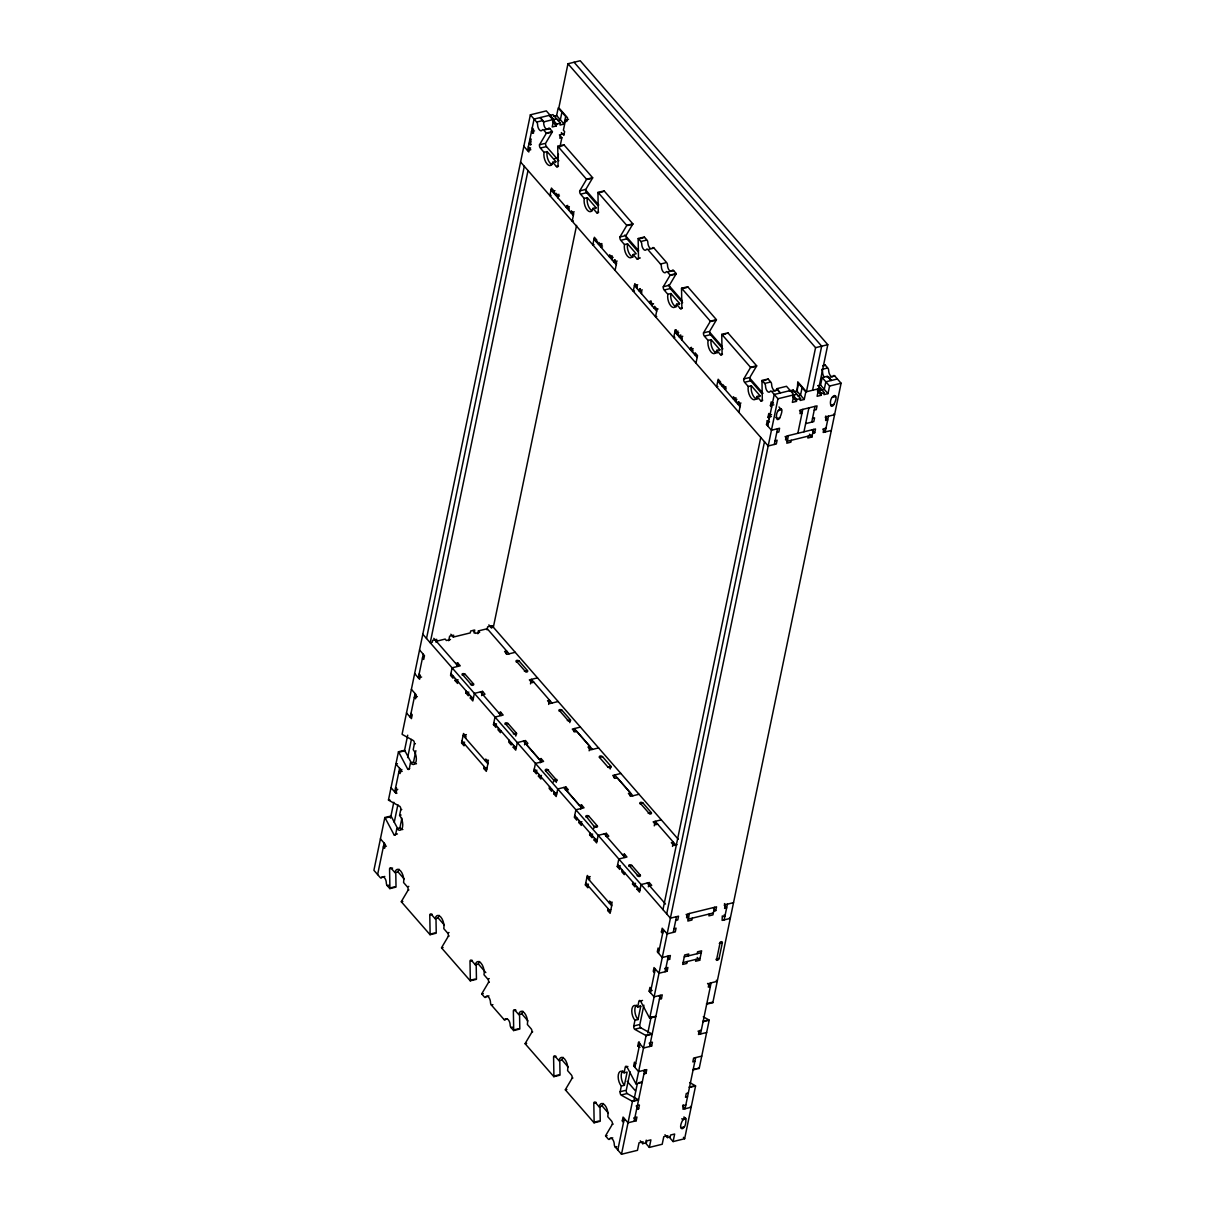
<?xml version="1.0" encoding="UTF-8"?>
<svg xmlns="http://www.w3.org/2000/svg" width="1215" height="1215" viewBox="0 0 1215 1215"><rect width="100%" height="100%" fill="white"/><g stroke="black" fill="none" stroke-linecap="round" stroke-linejoin="round"><path stroke-width="1.5" d="M722.333 942.749L722.348 942.491A1.807 1.139 -41.1 0 0 720.206 942.141L716.455 960.26A1.807 1.139 -41.1 0 0 718.991 958.756L722.333 942.749L719.28 943.493M830.756 405.203L831.197 406.22A1.807 1.139 -41.1 0 0 833.733 404.717C841.22 390.273 828.235 395.118 830.756 405.203L833.809 404.443M397.928 829.07L391.291 816.51A2.415 1.2 76.2 0 0 390.941 816.04L384.836 817.528L373.901 870.32L380.234 877.579A2.415 1.2 76.2 0 0 381.662 877.655A4.83 2.4 76.2 0 1 384.517 877.807A4.83 2.4 76.2 0 1 386.324 883.016A2.415 1.2 76.2 0 0 387.236 885.614L389.848 888.605L395.953 887.102A2.415 1.2 76.2 0 0 396.014 886.494L395.771 872.537M384.836 817.528A2.415 1.2 76.2 0 1 385.17 818.014L394.04 834.766A2.415 1.2 76.2 0 0 395.665 834.295L396.834 828.63A8.459 4.192 76.2 0 0 402.545 826.99A8.459 4.192 76.2 0 0 399.583 815.402L400.753 809.737A2.415 1.2 76.2 0 0 399.902 806.426L388.83 800.321A2.415 1.2 76.2 0 1 388.466 800.002L398.459 751.766L404.565 750.278A2.415 1.2 76.2 0 1 404.899 750.749L411.551 763.309M564.094 124.052L556.622 115.531L558.186 107.983L565.658 116.488L564.094 124.052L560.009 125.054L560.404 123.155L552.947 114.65L549.21 115.562L556.667 124.082L556.288 125.965L552.202 126.968L553.767 119.404L546.31 110.899L530.363 114.817L402.089 734.24A2.415 1.2 76.2 0 0 402.454 734.559L413.525 740.664A2.415 1.2 76.2 0 1 414.361 743.975L413.191 749.64A8.459 4.192 76.2 0 1 416.153 761.228A8.459 4.192 76.2 0 1 410.457 762.868L409.288 768.533A2.415 1.2 76.2 0 1 407.648 769.004L398.793 752.252A2.415 1.2 76.2 0 0 398.459 751.766M377.622 874.587L384.137 843.104M394.723 791.952L399.614 768.336M410.214 717.184L415.105 693.583M423.245 654.232L418.355 677.833L421.62 677.028M426.511 638.482L524.303 166.303M390.516 818.09L393.797 802.264M404.306 751.538L407.693 735.181M396.986 793.122L395.969 793.365L396.758 789.598L395.513 788.171L396.53 787.928M397.427 763.703L395.908 764.083L400.859 769.763L400.069 773.53L398.839 772.117L402.226 771.282M528.343 146.772L529.573 148.2L528.798 151.981L523.847 146.301M531.319 144.479L530.287 144.737L531.077 140.955L529.831 139.543L531.365 139.163M533.719 132.845L532.702 133.088L533.491 129.306L532.246 127.894M528.009 170.556L430.231 642.75L432.267 642.249L432.646 640.351L436.732 639.363L436.094 642.386M394.237 822.342L397.867 804.77M407.648 757.613L411.399 739.449M396.834 828.63L399.887 827.871L401.907 818.181M410.457 762.868L413.51 762.109L415.879 750.657M448.684 640.715L449.626 636.189L453.696 635.187L453.301 637.07L470.281 632.909L470.661 631.025L474.746 630.023L474.108 633.045M820.626 388.466L817.847 389.149L821.568 393.417L821.173 395.3L817.103 396.303L827.795 344.68L580.193 60.75L567.967 63.757L558.839 107.816L567.511 117.764L566.722 121.53L565.491 120.118L568.544 119.374M561.938 112.236L560.343 119.799L557.624 120.467M558.46 154.229L557.7 157.889L554.389 158.694M559.978 146.893L561.862 137.735L559.386 134.895M565.491 120.118L563.395 130.187L564.641 131.615L563.851 135.381L561.376 132.556M453.392 676.33L453.013 678.213L450.537 675.388L452.102 667.825L460.242 665.82L457.766 662.98L455.731 663.481M551.109 195.342L549.879 195.63L551.443 188.082L553.919 190.922L553.539 192.805L554.556 192.562M457.174 665.82L457.766 662.98M457.933 681.539L457.554 683.422L455.078 680.582L455.458 678.699M558.065 198.015L558.46 196.131L555.984 193.291L555.589 195.175L558.991 194.339M468.671 693.841L468.276 695.724L465.801 692.884L466.195 691.001M477.829 633.744L478.421 630.904L487.245 628.732M567.739 205.335L566.327 207.476L569.379 206.732M568.802 210.316L569.197 208.433L566.722 205.593M482.963 694.722L484.998 694.221L482.522 691.381L474.382 693.385L472.817 700.933L470.342 698.093L470.737 696.21M464.434 743.899L464.039 745.797L461.563 742.957L463.522 733.511L465.998 736.351L465.603 738.234M487.018 629.871L487.64 626.849L491.711 625.846L491.316 627.745L493.351 627.244L576.578 225.413M481.641 695.633L482.522 691.381M506.063 653.807L506.64 650.982L504.605 651.483L507.08 654.323L515.236 652.318M488.46 760.195L485.408 760.955L485.803 759.071L488.278 761.896L486.319 771.343L483.843 768.503L484.238 766.619M496.312 725.552L495.933 727.436L493.457 724.596L495.021 717.047L503.162 715.043L500.686 712.203L498.651 712.704M500.094 715.028L500.686 712.203M498.378 727.906L497.983 729.805L500.459 732.645L500.853 730.747M601.911 243.562L598.509 244.382L598.904 242.499L601.379 245.339L600.985 247.222L602.519 246.858M509.115 740.208L508.72 742.107L511.196 744.947L511.591 743.048M611.722 259.524L612.117 257.641L609.626 254.801L609.247 256.699L612.299 255.94M675.722 920.438L677.757 919.937L678.547 916.156L670.407 918.16L535.435 763.415L543.591 761.41L541.115 758.585L539.08 759.071L525.882 743.929L527.918 743.428L525.442 740.588L517.301 742.593L515.737 750.141L513.262 747.316L513.656 745.418M515.768 736.077L516.39 733.055L507.946 723.396A1.807 1.093 11.7 0 0 505 723.274L514.811 734.513A1.807 1.093 11.7 0 0 516.542 733.253L513.337 733.799M615.185 259.752L613.788 261.893L617.174 261.058M615.079 270.398L616.643 262.85L614.167 260.01M530.469 683.908L531.395 679.367L552.035 703.029M524.561 744.841L525.442 740.588M536.757 771.92L536.362 773.803L533.886 770.963L535.451 763.415L422.79 634.23M548.679 704.442L549.56 700.189L547.525 700.691L550 703.531L558.141 701.526M636.888 288.395L637.283 286.512L634.807 283.672L633.243 291.22L634.458 290.932M540.235 762.823L541.115 758.585M541.298 777.129L540.903 779.012L538.427 776.172L538.822 774.289M640.366 288.623L638.953 290.765L642.355 289.929M641.429 293.605L641.824 291.706L639.348 288.881M549.544 786.591L549.165 788.474L551.64 791.314L552.035 789.431M651.088 300.925L649.691 303.067L651.21 302.687M553.372 782.065L553.767 780.182L545.368 770.507A1.807 1.093 11.7 0 1 547.099 769.247L556.91 780.486A1.807 1.093 11.7 0 1 553.964 780.364L556.835 779.423L556.212 782.445M652.166 305.907L652.546 304.023L650.071 301.183M577.201 818.303L576.806 820.186L574.331 817.346L575.895 809.782L584.051 807.793L581.575 804.953L579.525 805.454L566.312 790.312L568.347 789.811L565.871 786.971L557.731 788.975L556.181 796.524L553.706 793.684L554.086 791.8M569.774 722.621L570.367 719.796L561.907 710.137A1.807 1.093 11.7 0 0 558.976 710.016L568.772 721.27A1.807 1.093 11.7 0 0 570.503 719.994L567.299 720.541M655.25 308.018L654.217 308.276L654.612 306.377L657.087 309.217L655.523 316.781L656.753 316.477M573.693 731.612L574.315 728.59L592.48 749.412M565.279 789.811L565.871 786.971M676.269 329.797L675.251 330.04L673.687 337.603L674.902 337.299M589.138 750.809L590.019 746.572L576.791 731.43L574.756 731.931L572.28 729.091L580.436 727.086M675.251 330.04L677.727 332.88L677.332 334.778L678.35 334.52M580.694 809.205L581.575 804.953M581.742 823.497L581.347 825.395L578.872 822.555L579.266 820.657M680.81 335.006L679.398 337.132L682.784 336.297M681.873 339.972L682.268 338.089L679.793 335.249M592.464 835.799L592.085 837.697L589.609 834.857L589.989 832.958M691.532 347.308L690.12 349.434L693.188 348.69M593.831 828.433L594.226 826.549L585.888 816.024A1.807 1.093 11.7 0 1 588.835 816.146L597.416 826.003A1.807 1.093 11.7 0 1 595.684 827.263L594.226 826.549L597.279 825.79M692.596 352.274L692.99 350.391L690.515 347.551M606.771 836.679L608.806 836.178L606.331 833.338L598.175 835.343L596.611 842.891L594.135 840.051L594.53 838.168M588.227 885.872L587.832 887.755L585.357 884.915L587.316 875.468L589.791 878.308L589.396 880.207M610.219 769.004L610.796 766.164L602.367 756.505A1.823 1.093 11.7 0 0 599.36 757.249L607.956 767.105A1.807 1.093 11.7 0 0 610.963 766.361L607.743 766.923M695.967 363.148L697.531 355.6L695.056 352.76L694.661 354.643L695.679 354.4M614.137 777.98L614.76 774.957L632.924 795.779M605.738 836.178L606.331 833.338M629.856 795.779L630.448 792.939L617.25 777.797L615.215 778.299L612.74 775.459L620.88 773.454M612.269 902.168L609.216 902.912L609.596 901.029L612.071 903.869L610.127 913.316L607.652 910.475L608.032 908.577M620.121 867.51L619.726 869.393L617.25 866.553L618.815 859.005L626.955 857L624.48 854.16L622.444 854.661M623.903 857L624.48 854.16M622.186 869.879L621.791 871.763L624.267 874.603L624.662 872.719M723.335 386.097L722.318 386.355L722.712 384.456L725.188 387.296L724.793 389.195L726.312 388.815M635.384 885.021L634.989 886.904L632.514 884.064L632.909 882.181M736.093 397.913L733.04 398.657L733.435 396.773L735.91 399.614L735.515 401.497L736.533 401.239M649.691 885.902L651.726 885.401L649.25 882.561L641.095 884.55L639.53 892.114L637.055 889.274L637.45 887.39M738.993 401.725L737.581 403.866L740.983 403.031M738.887 412.371L740.451 404.808L737.976 401.968M654.262 825.866L655.204 821.34L675.844 845.002M648.37 886.798L649.25 882.561M622.019 1094.776L627.107 1093.53L638.179 1099.636A2.415 1.2 76.2 0 1 638.543 1099.955L632.438 1101.458A2.415 1.2 76.2 0 0 632.073 1101.139L621.002 1095.034A2.415 1.2 76.2 0 1 620.151 1091.723L621.336 1086.058A8.459 4.192 76.2 0 1 618.374 1074.47A8.459 4.192 76.2 0 1 624.07 1072.83L627.122 1072.086L624.389 1085.299L621.336 1086.058M624.07 1072.83L625.239 1067.165A2.415 1.2 76.2 0 1 626.864 1066.694L635.734 1083.446A2.415 1.2 76.2 0 0 636.068 1083.932L642.173 1082.428A2.415 1.2 76.2 0 1 641.839 1081.942L638.452 1082.778M635.642 1029.014L640.73 1027.769L651.802 1033.874A2.415 1.2 76.2 0 1 652.166 1034.193L646.061 1035.696A2.415 1.2 76.2 0 0 645.681 1035.377L634.625 1029.272A2.415 1.2 76.2 0 1 633.774 1025.961L634.944 1020.296A8.459 4.192 76.2 0 1 631.982 1008.708A8.459 4.192 76.2 0 1 637.693 1007.068L640.745 1006.324L638.012 1019.537L634.944 1020.296M637.693 1007.068L638.862 1001.403A2.415 1.2 76.2 0 1 640.487 1000.932L649.357 1017.684A2.415 1.2 76.2 0 0 649.691 1018.17L655.796 1016.666A2.415 1.2 76.2 0 1 655.538 1016.317L651.392 1017.183M672.487 846.415L673.368 842.162L671.333 842.663L673.809 845.503L677.059 844.698M662.965 909.64L760.757 437.446M630.084 1071.797L626.272 1090.22A2.415 1.2 76.2 0 0 627.107 1093.53M643.874 1005.17L639.88 1024.458A2.415 1.2 76.2 0 0 640.73 1027.769M623.523 1122.296L622.293 1120.868L623.067 1117.086L628.018 1122.766L636.174 1120.777L636.949 1116.995L634.913 1117.496M643.95 1073.893L645.985 1073.392L646.76 1069.61L638.619 1071.615L633.668 1065.935L634.443 1062.168L635.688 1063.581M640.032 1047.269L637.769 1046.1L638.558 1042.333L639.576 1042.075M659.426 999.125L661.461 998.624L662.251 994.857L654.095 996.847L649.144 991.182L649.934 987.4L651.164 988.813M662.646 933.409L661.4 931.996L662.19 928.214L667.141 933.895L675.282 931.89L676.072 928.123L674.036 928.609M776.78 432.494L778.815 432.008L779.59 428.227L771.449 430.231L766.498 424.551L767.273 420.77L768.29 420.512M769.232 418.719L767.986 417.307L768.776 413.525L770.006 414.953L771.54 414.573M771.646 407.086L770.401 405.658L771.191 401.876L773.439 403.046M617.797 1149.998L624.313 1118.514M634.898 1067.362L639.789 1043.746M650.389 992.594L655.28 968.978M658.53 953.243L663.42 929.642M666.686 913.893L764.478 441.698M767.728 425.964L774.244 394.48L790.236 390.562M689.664 1082.58L695.208 1085.633A2.415 1.2 76.2 0 1 695.572 1085.952L684.637 1138.744L673.095 1141.584L674.659 1134.02L670.589 1135.023L670.194 1136.906L667.46 1137.589L667.84 1135.691L663.77 1136.693L662.205 1144.257L649.342 1147.416L650.906 1139.852L646.836 1140.855L646.441 1142.753L642.705 1143.664L643.1 1141.781L639.029 1142.783L637.465 1150.332L621.503 1154.25L632.438 1101.458M636.068 1083.932L646.061 1035.696M649.691 1018.17L777.965 398.748L771.646 391.488A2.415 1.2 76.2 0 0 770.204 391.412A4.83 2.4 76.2 0 1 767.348 391.26A4.83 2.4 76.2 0 1 765.541 386.066A2.415 1.2 76.2 0 0 764.63 383.469L762.018 380.462L768.138 378.974L770.75 381.966A2.415 1.2 76.2 0 1 771.646 384.563A4.83 2.4 76.2 0 0 773.469 389.757A4.83 2.4 76.2 0 0 776.324 389.909A2.415 1.2 76.2 0 1 777.752 389.985L780.364 392.992M634.048 1099.514L637.328 1083.689M647.808 1033.023L651.194 1016.666M634.139 1121.263L644.725 1070.111M649.615 1046.51L660.216 995.358M665.106 971.742L668.356 956.008M673.247 932.391L676.512 916.657M774.289 444.462L777.554 428.728M779.833 417.702C786.91 401.892 773.15 410.245 777.22 419.479A1.807 1.139 -41.1 0 0 779.757 417.975L776.78 418.461L775.853 417.398M636.614 1109.31L638.65 1108.809L639.424 1105.027L637.389 1105.528M638.558 1042.333L643.51 1048.013L651.65 1046.009L652.44 1042.227L650.405 1042.728M654.49 972.759L653.26 971.347L654.034 967.565L658.986 973.245L667.141 971.241L667.916 967.459L665.881 967.96M667.582 959.774L669.617 959.288L670.391 955.506L662.251 957.511L657.3 951.831L658.074 948.049L659.32 949.462M793.152 390.045L792.757 391.944L796.827 390.941L804.239 399.462L800.153 400.464L800.548 398.581L793.152 390.045L789.416 390.972M796.873 394.313L793.106 395.24L792.712 397.123L796.433 401.375L792.347 402.378L793.911 394.829L786.515 386.294L776.613 388.739L780.334 392.992M796.827 390.941L798.392 383.378L805.803 391.913L804.239 399.462M797.192 392.05L797.784 381.814L806.441 391.746L815.569 347.672L567.967 63.757M689.406 913.483L687.827 921.046L691.897 920.044L692.292 918.16M788.383 435.623L786.788 443.186L790.859 442.184L791.254 440.301M796.433 401.375L796.812 399.492L793.106 395.24M646.243 1140.126L645.621 1143.148L649.342 1147.416M802.113 387.646L800.518 395.209L797.799 395.877M687.174 961.536L686.779 963.434L682.708 964.437L684.668 954.99L688.738 953.988L688.343 955.871M797.845 433.299L802.796 409.379M803.95 431.796L808.901 407.875M812.562 390.243L821.674 346.184L574.072 62.254M695.998 959.379L695.603 961.262L699.673 960.26L701.632 950.813L697.562 951.816L697.167 953.714M709.256 913.984L708.877 915.882L712.947 914.88L714.526 907.316M808.218 436.124L807.823 438.023L811.909 437.02L813.503 429.457M817.877 389.149L817.452 391.048L821.173 395.3M811.757 422.121L815.007 406.372M818.151 385.641L824.317 392.734L823.922 394.632L827.992 393.63L820.596 385.109L822.16 377.546L827.521 376.225L831.242 380.492L828.66 377.485A2.415 1.2 76.2 0 0 827.506 377.106L827.233 377.409M713.721 911.098L715.756 910.597L716.546 906.815L687.356 913.984L686.566 917.765L688.616 917.264L686.126 914.424M812.683 433.239L814.718 432.737L815.508 428.956L786.318 436.139L785.528 439.906L787.563 439.405L785.087 436.565M827.992 393.63L829.556 386.066L822.16 377.546M690.409 1106.409L691.153 1107.26L683.012 1109.265L683.179 1104.769M707.555 983.436L710.335 986.626L708.299 987.127L709.089 983.345L717.23 981.34L716.303 980.277M722.287 915.897L722.12 920.393L730.276 918.388L729.532 917.538M724.17 905.084L726.646 907.924L724.596 908.425L725.385 904.643L724.459 903.58M825.805 416.001L825.653 420.496L827.688 419.995L825.213 417.155M695.648 1057.612L685.047 1108.763L682.572 1105.923M711.124 982.844L700.523 1033.995L698.048 1031.155M724.155 919.892L727.42 904.142M828.463 416.213L825.213 431.963L822.768 429.153M692.839 1069.564A2.415 1.2 76.2 0 0 693.097 1069.914L699.202 1068.425L709.196 1020.19A2.415 1.2 76.2 0 0 708.816 1019.856L703.288 1016.818M706.447 1003.803A2.43 1.2 76.2 0 0 706.705 1004.152L712.825 1002.664L841.099 383.241L834.766 375.982A2.415 1.2 76.2 0 0 833.627 375.602L833.338 375.906M544.062 152.346L547.115 151.602L555.787 161.534L552.734 162.278A8.459 4.192 76.2 0 1 547.023 163.919A8.459 4.192 76.2 0 1 544.062 152.346L540.356 148.093A2.415 1.2 76.2 0 1 539.506 144.782L546.143 133.574A2.415 1.2 76.2 0 0 546.294 133.103L552.415 131.6L549.803 128.608A2.415 1.2 76.2 0 0 548.648 128.228L547.813 129.124A4.83 2.4 76.2 0 1 543.849 124.568L543.637 122.472A2.415 1.2 76.2 0 0 542.801 120.574L540.189 117.582L543.864 121.849L553.767 119.404M552.415 131.6A2.415 1.2 76.2 0 1 552.248 132.07L545.611 143.279A2.415 1.2 76.2 0 0 546.461 146.59L558.839 160.775M584.278 198.455L587.331 197.711L596.003 207.644L592.95 208.403A8.459 4.192 76.2 0 1 587.24 210.043A8.459 4.192 76.2 0 1 584.278 198.455L580.557 194.203A2.415 1.2 76.2 0 1 579.722 190.892L586.359 179.698A2.415 1.2 76.2 0 0 586.511 179.213L592.631 177.709L563.897 144.767L557.791 146.271A2.415 1.2 76.2 0 0 557.731 146.878L558.08 166.075A2.415 1.2 76.2 0 1 556.44 166.546L552.734 162.278M592.631 177.709A2.415 1.2 76.2 0 1 592.464 178.195L585.827 189.388A2.415 1.2 76.2 0 0 586.678 192.699L597.81 205.472M624.495 244.579L627.548 243.82L636.22 253.768L633.167 254.512A8.459 4.192 76.2 0 1 627.456 256.152A8.459 4.192 76.2 0 1 624.495 244.579L620.774 240.312A2.415 1.2 76.2 0 1 619.939 237.001L626.56 225.808A2.415 1.2 76.2 0 0 626.727 225.322L632.833 223.818L604.113 190.892L598.008 192.395A2.415 1.2 76.2 0 0 597.947 192.988L598.281 212.185A2.415 1.2 76.2 0 1 596.656 212.655L592.95 208.403M632.833 223.818A2.415 1.2 76.2 0 1 632.681 224.304L626.044 235.513A2.415 1.2 76.2 0 0 626.894 238.808L638.027 251.596M667.87 294.303L670.923 293.559L679.58 303.492L676.527 304.251A8.459 4.192 76.2 0 1 670.832 305.891A8.459 4.192 76.2 0 1 667.87 294.303L664.149 290.051A2.415 1.2 76.2 0 1 663.299 286.74L669.936 275.547A2.415 1.2 76.2 0 0 670.103 275.061L676.208 273.557L673.596 270.565A2.415 1.2 76.2 0 0 672.168 270.489A4.83 2.4 76.2 0 1 669.313 270.322A4.83 2.4 76.2 0 1 667.506 265.128A2.415 1.2 76.2 0 0 666.595 262.531L653.943 248.027A2.415 1.2 76.2 0 0 652.516 247.951A4.83 2.4 76.2 0 1 651.969 248.543M676.208 273.557A2.415 1.2 76.2 0 1 676.041 274.043L669.419 285.236A2.415 1.2 76.2 0 0 670.255 288.547L682.648 302.748M708.087 340.428L711.139 339.668L719.796 349.616L716.744 350.36A8.459 4.192 76.2 0 1 711.048 352.001A8.459 4.192 76.2 0 1 708.087 340.428L704.366 336.16A2.415 1.2 76.2 0 1 703.515 332.849L710.152 321.656A2.415 1.2 76.2 0 0 710.319 321.17L716.425 319.666L687.705 286.74L681.6 288.244A2.415 1.2 76.2 0 0 681.539 288.836L681.873 308.033A2.415 1.2 76.2 0 1 680.248 308.504L676.527 304.251M716.425 319.666A2.415 1.2 76.2 0 1 716.258 320.153L709.636 331.361A2.415 1.2 76.2 0 0 710.471 334.657L722.849 348.857M389.848 888.605A2.415 1.2 76.2 0 0 389.909 887.998L389.559 868.801A2.415 1.2 76.2 0 1 391.2 868.33L394.905 872.598A8.459 4.192 76.2 0 1 400.616 870.958A8.459 4.192 76.2 0 1 403.577 882.53L407.283 886.783A2.415 1.2 76.2 0 1 408.134 890.094L401.497 901.302A2.415 1.2 76.2 0 0 401.33 901.773L430.064 934.715L436.17 933.211A2.415 1.2 76.2 0 0 436.231 932.619L435.988 918.646M748.288 386.537L751.356 385.793L760.013 395.726L756.96 396.47A8.459 4.192 76.2 0 1 751.265 398.11A8.459 4.192 76.2 0 1 748.288 386.537L744.582 382.285A2.415 1.2 76.2 0 1 743.732 378.974L750.369 367.765A2.415 1.2 76.2 0 0 750.536 367.295L756.641 365.791L727.922 332.849L721.816 334.353A2.415 1.2 76.2 0 0 721.756 334.96L722.09 354.157A2.415 1.2 76.2 0 1 720.465 354.613L716.744 350.36M756.641 365.791A2.415 1.2 76.2 0 1 756.474 366.262L749.837 377.47A2.415 1.2 76.2 0 0 750.688 380.781L761.835 393.554M430.064 934.715A2.415 1.2 76.2 0 0 430.125 934.122L429.776 914.925A2.415 1.2 76.2 0 1 431.401 914.455L435.122 918.707A8.459 4.192 76.2 0 1 440.817 917.067A8.459 4.192 76.2 0 1 443.794 928.64L447.5 932.907A2.415 1.2 76.2 0 1 448.35 936.218L441.713 947.411A2.415 1.2 76.2 0 0 441.546 947.897L470.266 980.824L476.386 979.336A2.415 1.2 76.2 0 0 476.447 978.728L476.189 964.771M470.266 980.824A2.415 1.2 76.2 0 0 470.327 980.232L469.992 961.035A2.415 1.2 76.2 0 1 471.617 960.564L475.338 964.816A8.459 4.192 76.2 0 1 481.034 963.176A8.459 4.192 76.2 0 1 484.01 974.764L487.716 979.017A2.415 1.2 76.2 0 1 488.567 982.327L481.93 993.521A2.415 1.2 76.2 0 0 481.763 994.007L484.375 996.999A2.415 1.2 76.2 0 0 485.803 997.075A4.83 2.4 76.2 0 1 488.658 997.242A4.83 2.4 76.2 0 1 490.48 1002.436A2.415 1.2 76.2 0 0 491.376 1005.033L504.028 1019.537A2.415 1.2 76.2 0 0 505.455 1019.613A4.83 2.4 76.2 0 1 508.31 1019.78A4.83 2.4 76.2 0 1 510.133 1024.974A2.415 1.2 76.2 0 0 511.029 1027.571L513.641 1030.563L519.762 1029.059A2.415 1.2 76.2 0 0 519.807 1028.467L519.564 1014.495M513.641 1030.563A2.415 1.2 76.2 0 0 513.702 1029.971L513.368 1010.774A2.415 1.2 76.2 0 1 514.993 1010.303L518.714 1014.555A8.459 4.192 76.2 0 1 524.409 1012.915A8.459 4.192 76.2 0 1 527.371 1024.488L531.092 1028.756A2.415 1.2 76.2 0 1 531.942 1032.067L525.305 1043.26A2.415 1.2 76.2 0 0 525.138 1043.746L553.858 1076.672L559.963 1075.184A2.415 1.2 76.2 0 0 560.024 1074.576L559.781 1060.619M553.858 1076.672A2.415 1.2 76.2 0 0 553.919 1076.08L553.584 1056.883A2.415 1.2 76.2 0 1 555.209 1056.412L558.93 1060.665A8.459 4.192 76.2 0 1 564.626 1059.024A8.459 4.192 76.2 0 1 567.587 1070.612L571.308 1074.865A2.415 1.2 76.2 0 1 572.144 1078.176L565.522 1089.384A2.415 1.2 76.2 0 0 565.355 1089.855L594.074 1122.797L600.18 1121.293A2.415 1.2 76.2 0 0 600.24 1120.686L599.997 1106.728M594.074 1122.797A2.415 1.2 76.2 0 0 594.135 1122.189L593.801 1102.992A2.415 1.2 76.2 0 1 595.426 1102.521L599.132 1106.789A8.459 4.192 76.2 0 1 604.842 1105.149A8.459 4.192 76.2 0 1 607.804 1116.722L611.525 1120.989A2.415 1.2 76.2 0 1 612.36 1124.285L605.738 1135.493A2.415 1.2 76.2 0 0 605.571 1135.979L608.183 1138.971A2.415 1.2 76.2 0 0 609.611 1139.047A4.83 2.4 76.2 0 1 612.466 1139.199A4.83 2.4 76.2 0 1 614.274 1144.393A2.415 1.2 76.2 0 0 615.185 1146.99L621.503 1154.25M550.061 115.152L534.068 119.07L527.553 150.554L530.818 149.749M553.919 116.2L556.622 115.531M530.363 114.817L536.681 122.077L541.784 120.817M552.931 119.829L556.698 118.903M556.667 124.082L560.404 123.155M534.524 130.916L531.471 131.676L532.702 133.088M544.715 129.853L549.803 128.608M547.16 133.331L552.248 132.07M564.17 133.589L560.616 134.455L559.826 138.237L561.862 137.735M530.074 143.066L529.057 143.309L530.287 144.737M539.506 144.782L544.593 143.522M529.573 148.2L530.591 147.941M541.374 147.835L546.461 146.59M557.731 146.878L558.748 146.62M559.432 146.453L562.818 145.618M556.44 166.546L558.475 166.045M587.377 179.44L592.464 178.195M553.919 190.922L554.936 190.664M558.46 196.131L559.477 195.873M579.722 190.892L584.81 189.646M581.59 193.944L586.678 192.699M599.648 192.578L603.035 191.742M574.255 211.85L570.868 212.686L571.263 210.787L573.738 213.627L572.174 221.191L573.389 220.887M596.656 212.655L598.691 212.154M627.578 225.55L632.681 224.304M597.461 241.77L596.444 242.028L596.838 240.13L594.363 237.29L592.798 244.853L594.029 244.549M619.939 237.001L625.026 235.756M621.791 240.069L626.894 238.808M601.379 245.339L602.397 245.096M633.167 254.512L636.873 258.765A2.415 1.2 76.2 0 0 638.498 258.309L638.164 239.097A2.415 1.2 76.2 0 1 638.224 238.505L644.33 237.001L646.942 239.993A2.415 1.2 76.2 0 1 647.853 242.59A4.83 2.4 76.2 0 0 650.435 248.468M639.181 238.854L643.251 237.851M638.224 238.505L640.837 241.496L645.924 240.251M612.117 257.641L613.135 257.398M648.856 249.272L653.943 248.027M636.873 258.765L640.275 257.945M640.837 241.496A2.415 1.2 76.2 0 1 641.748 244.094A4.83 2.4 76.2 0 0 643.555 249.288A4.83 2.4 76.2 0 0 646.41 249.455A2.415 1.2 76.2 0 1 647.838 249.531L660.489 264.035L665.577 262.789M668.508 271.811L673.596 270.565M670.953 275.289L676.041 274.043M637.678 284.75L634.412 285.555L656.692 311.116M663.299 286.74L668.402 285.495M665.167 289.793L670.255 288.547M681.539 288.836L686.627 287.591M652.546 304.023L653.564 303.765M657.087 309.217L658.105 308.974M680.248 308.504L682.283 308.003M711.17 321.398L716.258 320.153M678.137 331.133L674.872 331.923L697.152 357.483M677.727 332.88L678.745 332.637M703.515 332.849L708.603 331.604M705.383 335.917L710.471 334.657M721.756 334.96L725.826 333.958M720.465 354.613L722.5 354.127M815.569 347.672L827.795 344.68M751.386 367.522L756.474 366.262M721.27 383.743L720.252 383.986L720.647 382.102L718.171 379.262L716.607 386.81L717.822 386.507M743.732 378.974L748.82 377.713M745.6 382.026L750.688 380.781M725.188 387.296L726.206 387.053M823.117 365.457L825.152 364.956L827.764 367.948A2.415 1.2 76.2 0 1 828.6 369.846L828.812 371.942A4.83 2.4 76.2 0 0 832.791 376.498M756.96 396.47L760.681 400.737A2.415 1.2 76.2 0 0 762.306 400.267L761.972 381.07L766.042 380.067M823.056 366.064L824.074 365.806M764.63 383.469L769.733 382.209M821.659 369.451L826.747 368.206M735.91 399.614L736.928 399.355M772.664 391.245L777.752 389.985M829.678 377.242L834.766 375.982M837.378 378.974L825.836 381.814L824.271 389.362L820.201 390.364M817.877 385.762L820.596 385.109M760.681 400.737L762.716 400.236M777.965 398.748L793.911 394.829M805.803 391.913L818.667 388.754M829.556 386.066L841.099 383.241M770.401 405.658L773.803 404.823M796.812 399.492L800.548 398.581M821.568 393.417L824.317 392.734M778.405 410.594L781.473 409.835L778.997 406.995M832.381 397.335L835.434 396.576L834.508 395.513M767.986 417.307L771.388 416.472M814.232 410.154L816.267 409.652L817.057 405.871L800.761 409.88L799.971 413.662L802.006 413.161L799.531 410.321M769.535 421.939L767.273 420.77M766.498 424.551L767.516 424.293M812.531 418.34L814.566 417.839L813.792 421.62L805.651 423.61M826.428 416.715L834.583 414.71L833.839 413.859M775.079 440.681L777.114 440.179L776.324 443.961L768.184 445.966L520.582 162.035M825.987 428.181L823.952 428.682L823.178 432.464L831.318 430.459M787.214 441.288L812.319 435.122M436.337 641.247L445.161 639.075L446.391 640.502L450.476 639.5M462.171 675.115L465.224 674.371L473.622 684.03A1.807 1.093 11.7 0 1 471.891 685.306L462.08 674.067A1.807 1.093 11.7 0 1 465.026 674.188L465.224 674.371M516.132 661.871L519.185 661.112L527.583 670.771A1.807 1.093 11.7 0 1 525.852 672.047L516.041 660.808A1.807 1.093 11.7 0 1 519.002 660.93L519.185 661.112M455.078 680.582L458.131 679.838M417.368 696.605L414.315 697.349L415.56 698.777L416.335 694.995L411.384 689.315M470.418 684.592L473.47 683.832M524.394 671.333L527.447 670.574M465.801 692.884L468.853 692.14M537.516 677.879L529.36 679.868L531.836 682.708L533.886 682.207M470.342 698.093L473.394 697.349M414.361 743.975L415.393 743.732M493.457 724.596L496.51 723.851M505.091 724.337L508.143 723.578M559.052 711.079L562.105 710.335M466.378 734.604L463.128 735.394L487.883 763.795M399.811 752.009L404.899 750.749M461.563 742.957L464.616 742.198M400.859 769.763L401.876 769.505M407.648 769.004L409.683 768.503M513.262 747.316L516.314 746.557M396.758 789.598L397.776 789.34M483.843 768.503L486.896 767.759M590.019 746.572L587.984 747.058L590.46 749.898L598.6 747.908M388.466 800.002L389.483 799.743M388.83 800.321L389.863 800.077M533.886 770.963L536.939 770.219M545.52 770.705L548.588 769.961M599.496 757.446L602.549 756.702M400.753 809.737L401.77 809.494M538.427 776.172L541.48 775.428M386.188 817.771L391.291 816.51M399.583 815.402L401.102 815.037M553.706 793.684L556.759 792.939M394.04 834.766L397.427 833.93M386.416 846.126L383.348 846.885L384.593 848.298L385.368 844.516L380.416 838.851M630.448 792.939L628.413 793.441L630.889 796.281L639.029 794.276M585.964 817.087L589.017 816.328M639.941 803.829L642.993 803.069L651.392 812.744A1.807 1.093 11.7 0 1 649.66 814.004L639.849 802.766A1.807 1.093 11.7 0 1 642.796 802.887L642.993 803.069M390.334 868.619L392.612 868.057M578.872 822.555L581.924 821.796M394.905 872.598L397.958 871.838A8.459 4.192 76.2 0 1 399.143 869.302M381.753 877.2L384.806 876.455M648.187 813.291L651.24 812.546M589.609 834.857L592.662 834.098M387.236 885.614L388.754 885.234M661.309 819.836L653.169 821.841L655.644 824.681L657.68 824.18M389.909 887.998L394.48 886.874M594.135 840.051L597.203 839.307M408.058 886.601L408.817 886.418M408.134 890.094L408.893 889.912M401.33 901.773L402.864 901.409M617.25 866.553L620.303 865.809M430.55 914.728L432.175 914.257M628.884 866.295L631.937 865.551L640.335 875.21A1.807 1.093 11.7 0 1 638.604 876.486L628.793 865.232A1.807 1.093 11.7 0 1 631.754 865.353L631.937 865.551M590.186 876.562L586.921 877.367L611.692 905.752M435.122 918.707L438.175 917.963A8.459 4.192 76.2 0 1 439.344 915.411M585.357 884.915L588.424 884.171M637.146 875.757L640.199 875.013M632.514 884.064L635.582 883.32M430.125 934.122L434.697 932.983M448.259 932.71L449.034 932.528M637.055 889.274L640.108 888.529M448.35 936.218L449.11 936.021M441.546 947.897L443.08 947.518M607.652 910.475L610.705 909.716M470.752 960.837L472.392 960.382M475.338 964.816L478.391 964.072A8.459 4.192 76.2 0 1 479.56 961.521M725.385 904.643L733.526 902.654M688.237 919.148L713.357 912.981M722.91 916.611L724.945 916.11L724.019 915.047M661.4 931.996L664.453 931.237M470.327 980.232L474.913 979.108M488.476 978.834L489.25 978.637M488.567 982.327L489.326 982.145M481.763 994.007L483.297 993.627M485.909 996.634L488.962 995.875M684.288 956.873L701.252 952.697M491.376 1005.033L492.91 1004.653M683.119 962.538L700.083 958.362M716.015 959.243L719.067 958.483M514.993 1010.303L515.752 1010.105M514.127 1010.576L515.661 1010.197M518.714 1014.555L521.767 1013.811A8.459 4.192 76.2 0 1 522.936 1011.26M504.028 1019.537L507.08 1018.793M649.144 991.182L652.212 990.422M511.029 1027.571L512.563 1027.191M513.702 1029.971L518.289 1028.832M639.88 1001.16L642.522 1000.431M531.942 1032.067L532.702 1031.869M525.138 1043.746L526.672 1043.366M707.388 1003.423L712.476 1002.178A2.43 1.2 76.2 0 0 712.825 1002.664M633.774 1025.961L638.862 1024.701M554.344 1056.701L555.969 1056.23M645.681 1035.377L650.784 1034.117M707.798 1020.114L702.71 1021.359A2.415 1.2 76.2 0 1 703.075 1021.694L709.196 1020.19M558.93 1060.665L561.983 1059.92A8.459 4.192 76.2 0 1 563.153 1057.369M701.313 1030.229L699.278 1030.73L698.488 1034.497L706.644 1032.507M637.769 1046.1L638.786 1045.857M553.919 1076.08L558.505 1074.956M572.144 1078.176L572.918 1077.994M626.257 1066.922L627.897 1066.451M633.668 1065.935L634.686 1065.692M701.754 1056.108L693.598 1058.113L692.823 1061.895L694.859 1061.394M565.355 1089.855L566.873 1089.475M693.78 1069.185L695.815 1068.684M697.85 1068.182L698.868 1067.939A2.415 1.2 76.2 0 0 699.202 1068.425M620.151 1091.723L625.254 1090.463M594.56 1102.81L596.185 1102.339M599.132 1106.789L602.2 1106.03A8.459 4.192 76.2 0 1 603.369 1103.493M632.073 1101.139L637.161 1099.879M694.175 1085.876L689.087 1087.121A2.415 1.2 76.2 0 1 689.467 1087.455L695.572 1085.952M688.313 1093.029L686.278 1093.53L685.488 1097.297L687.523 1096.796M594.135 1122.189L598.722 1121.065M683.787 1105.483L685.837 1104.982M622.293 1120.868L625.345 1120.124M612.36 1124.285L613.135 1124.103M605.571 1135.979L607.09 1135.6M609.702 1138.592L612.755 1137.848M681.129 1127.657L684.197 1126.897M615.185 1146.99L616.704 1146.626M552.567 121.713L556.288 125.965M812.243 429.897L814.718 432.737M809.433 434.18L811.909 437.02M546.294 133.103L543.697 130.096A2.415 1.2 76.2 0 0 542.543 129.732L541.708 130.628A4.83 2.4 76.2 0 1 537.729 126.071L537.516 123.976A2.415 1.2 76.2 0 0 536.681 122.077M557.791 146.271L586.511 179.213M598.008 192.395L626.727 225.322M670.103 275.061L667.491 272.069A2.415 1.2 76.2 0 0 666.063 271.993A4.83 2.4 76.2 0 1 663.208 271.826A4.83 2.4 76.2 0 1 661.4 266.632A2.415 1.2 76.2 0 0 660.489 264.035M681.6 288.244L710.319 321.17M721.816 334.353L750.536 367.295M585.068 189.327L598.767 205.016M624.89 234.981L638.574 250.67M668.432 284.918L682.131 300.606M709.499 331.999L721.938 346.275M749.321 377.652L763.005 393.356M551.063 189.965L573.358 215.526M593.983 239.173L616.278 264.733M717.792 381.146L740.072 406.691M492.029 625.725L678.304 839.322M488.84 624.905L491.316 627.745M487.139 628.626L509.115 653.822M478.421 630.904L479.667 632.332L475.581 633.334L473.106 630.494M713.281 907.757L715.756 910.597M450.826 634.23L453.301 637.07M433.785 638.331L458.207 666.321M480.487 691.882L501.127 715.544M523.407 741.089L541.571 761.911M563.851 787.472L582 808.294M604.295 833.839L624.92 857.501M647.215 883.062L665.516 904.051M450.917 673.49L473.212 699.05M493.837 722.712L516.132 748.258M534.266 769.08L556.546 794.64M574.725 815.462L597.005 841.008M617.645 864.67L639.925 890.231M697.197 957.42L699.673 960.26M419.54 649.964L424.491 655.644L423.701 659.426L422.471 657.998M667.141 956.448L669.617 959.288M419.145 674.052L420.39 675.479L419.6 679.261L414.649 673.581M664.666 968.401L667.141 971.241M461.958 741.059L486.714 769.46M585.752 883.032L610.507 911.417M658.986 995.784L661.461 998.624M410.989 713.402L412.234 714.83L411.445 718.612L406.493 712.932M649.174 1043.169L651.65 1046.009M643.51 1070.552L645.985 1073.392M683.969 1116.904L685.822 1119.03C686.779 1132.015 675.358 1131.924 683.696 1118.423A1.807 1.139 -41.1 0 1 685.852 1118.772L682.769 1119.774L681.843 1118.711M391.017 787.684L395.969 793.365M683.407 1137.316L684.637 1138.744M627.168 1081.335L635.536 1090.949M669.389 1137.316L673.095 1141.584M664.969 1134.749L667.46 1137.589M636.174 1105.969L638.65 1108.809M633.698 1117.937L636.174 1120.777M640.229 1140.824L642.705 1143.664M397.958 871.838L404.155 878.946M438.175 917.963L444.371 925.055M478.391 964.072L485.818 972.592M521.767 1013.811L527.948 1020.904M561.983 1059.92L568.164 1067.013M602.2 1106.03L608.381 1113.137M624.389 1085.299A8.459 4.192 76.2 0 1 621.29 1077.462A8.459 4.192 76.2 0 1 622.87 1070.916M402.848 829.541A8.459 4.192 76.2 0 1 399.887 827.871M416.456 763.779A8.459 4.192 76.2 0 1 413.51 762.109M638.012 1019.537A8.459 4.192 76.2 0 1 634.913 1011.7A8.459 4.192 76.2 0 1 636.493 1005.154M640.016 1005.595A8.459 4.192 76.2 0 1 640.745 1006.324M824.377 377.242A4.83 2.4 76.2 0 1 822.707 373.445L822.494 371.35A2.415 1.2 76.2 0 0 822.008 369.952M825.091 365.563A2.415 1.2 76.2 0 1 825.152 364.956M676.482 306.772A8.459 4.192 76.2 0 1 671.986 301.973A8.459 4.192 76.2 0 1 670.923 293.559M679.58 303.492A8.459 4.192 76.2 0 1 679.307 304.509M687.644 287.332A2.415 1.2 76.2 0 1 687.705 286.74M717.397 352.866A8.459 4.192 76.2 0 1 712.476 348.705A8.459 4.192 76.2 0 1 711.139 339.668M719.796 349.616A8.459 4.192 76.2 0 1 719.523 350.634M727.861 333.457A2.415 1.2 76.2 0 1 727.922 332.849M757.613 398.991A8.459 4.192 76.2 0 1 752.693 394.814A8.459 4.192 76.2 0 1 751.356 385.793M760.013 395.726A8.459 4.192 76.2 0 1 759.724 396.743M768.077 379.566A2.415 1.2 76.2 0 1 768.138 378.974M761.972 381.07A2.415 1.2 76.2 0 1 762.018 380.462M551.944 164.617A8.459 4.192 76.2 0 1 547.115 151.602M555.787 161.534A8.459 4.192 76.2 0 1 555.498 162.552M563.836 145.375A2.415 1.2 76.2 0 1 563.897 144.767M592.161 210.727A8.459 4.192 76.2 0 1 587.331 197.711M596.003 207.644A8.459 4.192 76.2 0 1 595.715 208.661M604.068 191.332A2.415 1.2 76.2 0 1 604.113 190.892M633.106 257.048A8.459 4.192 76.2 0 1 628.611 252.249A8.459 4.192 76.2 0 1 627.548 243.82M644.269 237.608A2.415 1.2 76.2 0 1 644.33 237.001"/></g></svg>
